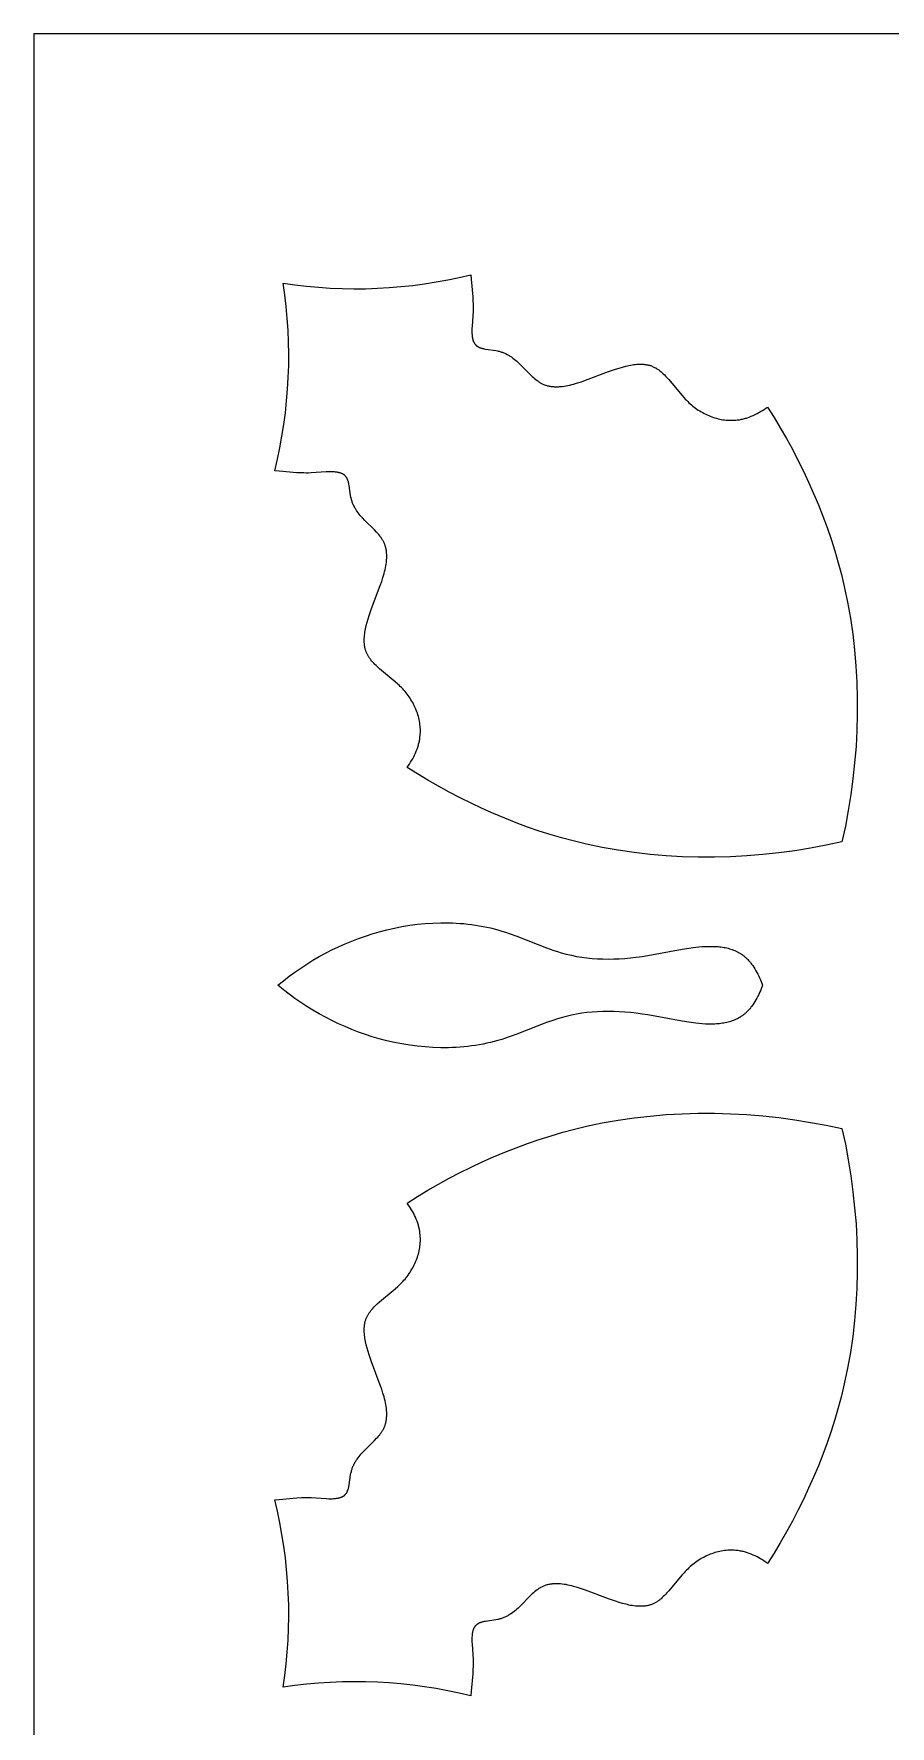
# Model space of a CAD drawing. Extents: x 198 to 1143, y 157 to 1987.
# Drawn here: x 197.6 to 304.2, y 1776.6 to 1987.4 of the extents above; entities that cross this region are included whole.
import ezdxf

# ---------------------------------------------------------------- set-up
doc = ezdxf.new("R2010")
doc.units = 0
doc.layers.get('0').update_dxf_attribs({"linetype": 'CONTINUOUS'})

msp = doc.modelspace()

# ---------------------------------------------------------------- linework, layer by layer
for points in [[(197.57, 156.9), (1142.56, 156.9), (1142.56, 1987.4), (197.57, 1987.4)], [(288.35, 1868.89), (288.17, 1868.43), (288.07, 1868.2), (287.97, 1867.97), (287.86, 1867.74), (287.75, 1867.52), (287.63, 1867.29), (287.51, 1867.07), (287.38, 1866.86), (287.25, 1866.65), (287.11, 1866.45), (286.97, 1866.25), (286.89, 1866.15), (286.82, 1866.06), (286.74, 1865.97), (286.67, 1865.87), (286.59, 1865.79), (286.51, 1865.7), (286.43, 1865.62), (286.34, 1865.54), (286.28, 1865.47), (286.21, 1865.41), (286.14, 1865.36), (286.08, 1865.3), (286.01, 1865.24), (285.94, 1865.19), (285.87, 1865.13), (285.8, 1865.08), (285.72, 1865.03), (285.65, 1864.98), (285.58, 1864.94), (285.5, 1864.89), (285.43, 1864.85), (285.35, 1864.8), (285.2, 1864.72), (285.04, 1864.65), (284.88, 1864.57), (284.72, 1864.51), (284.56, 1864.45), (284.39, 1864.39), (284.22, 1864.34), (284.05, 1864.29), (283.87, 1864.25), (283.7, 1864.21), (283.52, 1864.18), (283.34, 1864.15), (283.16, 1864.12), (282.97, 1864.1), (282.79, 1864.08), (282.6, 1864.07), (282.41, 1864.06), (282.22, 1864.05), (282.02, 1864.04), (281.63, 1864.05), (281.23, 1864.06), (280.83, 1864.08), (280.42, 1864.12), (280.01, 1864.16), (279.17, 1864.27), (278.32, 1864.4), (274.06, 1865.19), (273.33, 1865.3), (272.6, 1865.4), (271.89, 1865.48), (271.19, 1865.54), (270.49, 1865.59), (269.8, 1865.62), (269.12, 1865.63), (268.45, 1865.62), (267.78, 1865.59), (267.12, 1865.55), (266.47, 1865.48), (265.81, 1865.4), (265.17, 1865.29), (264.53, 1865.16), (263.89, 1865.01), (263.25, 1864.84), (262.79, 1864.7), (262.33, 1864.55), (261.41, 1864.23), (257.72, 1862.78), (256.79, 1862.45), (256.32, 1862.29), (255.85, 1862.14), (255.38, 1862), (254.92, 1861.88), (254.46, 1861.76), (253.99, 1861.66), (253.52, 1861.56), (253.05, 1861.48), (252.57, 1861.4), (252.1, 1861.33), (251.62, 1861.27), (251.14, 1861.22), (250.66, 1861.18), (250.18, 1861.15), (249.7, 1861.12), (249.22, 1861.11), (248.73, 1861.1), (248.25, 1861.11), (247.28, 1861.14), (246.32, 1861.2), (245.35, 1861.29), (244.39, 1861.42), (243.43, 1861.58), (242.48, 1861.76), (241.53, 1861.98), (240.6, 1862.23), (239.73, 1862.48), (238.87, 1862.76), (238.01, 1863.06), (237.17, 1863.38), (236.34, 1863.73), (235.52, 1864.1), (234.7, 1864.49), (233.9, 1864.9), (233.12, 1865.33), (232.34, 1865.78), (231.57, 1866.25), (230.82, 1866.74), (230.09, 1867.25), (229.36, 1867.78), (228.66, 1868.33), (227.96, 1868.89), (228.66, 1869.45), (229.36, 1870), (230.09, 1870.52), (230.82, 1871.03), (231.57, 1871.52), (232.34, 1872), (233.12, 1872.45), (233.9, 1872.88), (234.7, 1873.29), (235.52, 1873.68), (236.34, 1874.05), (237.17, 1874.4), (238.01, 1874.72), (238.87, 1875.02), (239.73, 1875.3), (240.6, 1875.55), (241.53, 1875.8), (242.48, 1876.01), (243.43, 1876.2), (244.39, 1876.36), (245.35, 1876.48), (246.32, 1876.58), (247.28, 1876.64), (248.25, 1876.67), (248.73, 1876.67), (249.22, 1876.67), (249.7, 1876.65), (250.18, 1876.63), (250.66, 1876.6), (251.14, 1876.56), (251.62, 1876.51), (252.1, 1876.45), (252.57, 1876.38), (253.05, 1876.3), (253.52, 1876.22), (253.99, 1876.12), (254.46, 1876.02), (254.92, 1875.9), (255.38, 1875.78), (255.85, 1875.64), (256.32, 1875.49), (256.79, 1875.33), (257.72, 1874.99), (261.41, 1873.55), (262.33, 1873.23), (262.79, 1873.08), (263.25, 1872.94), (263.89, 1872.77), (264.53, 1872.62), (265.17, 1872.49), (265.81, 1872.38), (266.47, 1872.3), (267.12, 1872.23), (267.78, 1872.18), (268.45, 1872.16), (269.12, 1872.15), (269.8, 1872.16), (270.49, 1872.19), (271.19, 1872.24), (271.89, 1872.3), (272.6, 1872.38), (273.33, 1872.48), (274.06, 1872.59), (278.32, 1873.37), (279.17, 1873.51), (280.01, 1873.62), (280.42, 1873.66), (280.83, 1873.7), (281.23, 1873.72), (281.63, 1873.73), (282.02, 1873.73), (282.22, 1873.73), (282.41, 1873.72), (282.6, 1873.71), (282.79, 1873.7), (282.97, 1873.68), (283.16, 1873.66), (283.34, 1873.63), (283.52, 1873.6), (283.7, 1873.57), (283.87, 1873.53), (284.05, 1873.49), (284.22, 1873.44), (284.39, 1873.39), (284.56, 1873.33), (284.72, 1873.27), (284.88, 1873.2), (285.04, 1873.13), (285.2, 1873.06), (285.35, 1872.97), (285.43, 1872.93), (285.5, 1872.89), (285.58, 1872.84), (285.65, 1872.79), (285.72, 1872.75), (285.8, 1872.7), (285.87, 1872.64), (285.94, 1872.59), (286.01, 1872.54), (286.08, 1872.48), (286.14, 1872.42), (286.21, 1872.36), (286.28, 1872.3), (286.34, 1872.24), (286.43, 1872.16), (286.51, 1872.08), (286.59, 1871.99), (286.67, 1871.9), (286.74, 1871.81), (286.82, 1871.72), (286.89, 1871.63), (286.97, 1871.53), (287.11, 1871.33), (287.25, 1871.13), (287.38, 1870.92), (287.51, 1870.7), (287.63, 1870.48), (287.75, 1870.26), (287.86, 1870.04), (287.97, 1869.81), (288.07, 1869.58), (288.17, 1869.35)]]:
    msp.add_lwpolyline(points, close=True)
for points in [[(228.63, 1956.35, 0.099967), (252, 1957.4), (252.04, 1956.84), (252.24, 1954.64), (252.27, 1954.07), (252.28, 1953.78), (252.29, 1953.48), (252.29, 1953.17), (252.28, 1952.86), (252.15, 1950.98), (252.13, 1950.68), (252.13, 1950.38), (252.13, 1950.23), (252.14, 1950.09), (252.15, 1949.95), (252.16, 1949.82), (252.18, 1949.69), (252.19, 1949.62), (252.2, 1949.56), (252.21, 1949.49), (252.22, 1949.43), (252.24, 1949.37), (252.25, 1949.31), (252.27, 1949.26), (252.29, 1949.2), (252.31, 1949.14), (252.33, 1949.09), (252.35, 1949.04), (252.38, 1948.99), (252.39, 1948.96), (252.4, 1948.94), (252.41, 1948.91), (252.43, 1948.89), (252.44, 1948.86), (252.46, 1948.84), (252.47, 1948.82), (252.49, 1948.8), (252.5, 1948.77), (252.52, 1948.75), (252.54, 1948.73), (252.55, 1948.71), (252.57, 1948.69), (252.59, 1948.67), (252.61, 1948.65), (252.63, 1948.63), (252.65, 1948.61), (252.67, 1948.59), (252.69, 1948.57), (252.71, 1948.56), (252.74, 1948.53), (252.77, 1948.51), (252.8, 1948.49), (252.83, 1948.46), (252.87, 1948.44), (252.9, 1948.42), (252.94, 1948.4), (252.98, 1948.38), (253.01, 1948.37), (253.05, 1948.35), (253.09, 1948.33), (253.13, 1948.32), (253.17, 1948.3), (253.21, 1948.29), (253.3, 1948.26), (253.38, 1948.23), (253.47, 1948.21), (253.57, 1948.19), (253.66, 1948.17), (253.85, 1948.13), (255.1, 1947.94), (255.31, 1947.9), (255.41, 1947.88), (255.52, 1947.86), (255.62, 1947.83), (255.72, 1947.8), (255.82, 1947.77), (255.93, 1947.74), (256.03, 1947.7), (256.13, 1947.66), (256.23, 1947.62), (256.32, 1947.57), (256.42, 1947.53), (256.51, 1947.48), (256.61, 1947.43), (256.7, 1947.37), (256.79, 1947.32), (256.88, 1947.26), (256.97, 1947.21), (257.05, 1947.15), (257.23, 1947.02), (257.4, 1946.89), (257.56, 1946.76), (257.72, 1946.62), (257.88, 1946.48), (258.19, 1946.19), (259.37, 1944.99), (259.66, 1944.71), (259.81, 1944.58), (259.95, 1944.45), (260.1, 1944.33), (260.25, 1944.21), (260.33, 1944.16), (260.41, 1944.1), (260.49, 1944.05), (260.56, 1944), (260.64, 1943.95), (260.72, 1943.91), (260.8, 1943.86), (260.88, 1943.82), (260.98, 1943.78), (261.07, 1943.74), (261.17, 1943.7), (261.27, 1943.66), (261.36, 1943.63), (261.46, 1943.6), (261.56, 1943.57), (261.66, 1943.55), (261.77, 1943.53), (261.87, 1943.51), (261.97, 1943.49), (262.08, 1943.48), (262.18, 1943.46), (262.29, 1943.46), (262.4, 1943.45), (262.5, 1943.44), (262.61, 1943.44), (262.72, 1943.44), (262.83, 1943.45), (262.94, 1943.45), (263.05, 1943.46), (263.17, 1943.47), (263.39, 1943.49), (263.62, 1943.52), (263.86, 1943.56), (264.09, 1943.6), (264.33, 1943.66), (264.57, 1943.71), (264.81, 1943.78), (265.29, 1943.92), (265.78, 1944.07), (266.28, 1944.25), (269.17, 1945.33), (270.03, 1945.63), (270.46, 1945.77), (270.88, 1945.89), (271.29, 1946), (271.5, 1946.05), (271.7, 1946.09), (271.9, 1946.13), (272.1, 1946.17), (272.3, 1946.2), (272.5, 1946.22), (272.69, 1946.24), (272.88, 1946.25), (273.07, 1946.26), (273.17, 1946.26), (273.26, 1946.25), (273.35, 1946.25), (273.44, 1946.25), (273.54, 1946.24), (273.63, 1946.23), (273.72, 1946.22), (273.8, 1946.21), (273.89, 1946.19), (273.98, 1946.18), (274.07, 1946.16), (274.15, 1946.14), (274.24, 1946.12), (274.32, 1946.09), (274.41, 1946.07), (274.49, 1946.04), (274.57, 1946.01), (274.65, 1945.97), (274.73, 1945.94), (274.81, 1945.9), (274.89, 1945.86), (274.97, 1945.82), (275.04, 1945.78), (275.12, 1945.73), (275.19, 1945.69), (275.27, 1945.64), (275.34, 1945.59), (275.42, 1945.53), (275.49, 1945.48), (275.56, 1945.42), (275.7, 1945.31), (275.85, 1945.18), (275.98, 1945.05), (276.12, 1944.92), (276.26, 1944.78), (276.39, 1944.64), (276.66, 1944.34), (278.28, 1942.39), (278.57, 1942.07), (278.71, 1941.91), (278.86, 1941.76), (279.02, 1941.6), (279.17, 1941.46), (279.33, 1941.31), (279.49, 1941.17), (279.66, 1941.04), (279.82, 1940.91), (279.99, 1940.78), (280.17, 1940.66), (280.34, 1940.54), (280.52, 1940.43), (280.7, 1940.32), (280.88, 1940.22), (281.07, 1940.12), (281.26, 1940.02), (281.44, 1939.94), (281.63, 1939.85), (281.82, 1939.77), (282.02, 1939.7), (282.21, 1939.63), (282.41, 1939.57), (282.6, 1939.51), (282.8, 1939.46), (283, 1939.41), (283.2, 1939.37), (283.4, 1939.34), (283.6, 1939.31), (283.8, 1939.29), (284, 1939.27), (284.2, 1939.26), (284.4, 1939.26), (284.6, 1939.26), (284.8, 1939.27), (285, 1939.28), (285.19, 1939.31), (285.32, 1939.32), (285.45, 1939.34), (285.58, 1939.36), (285.7, 1939.39), (285.83, 1939.42), (285.95, 1939.45), (286.08, 1939.48), (286.2, 1939.51), (286.33, 1939.55), (286.45, 1939.59), (286.69, 1939.67), (286.94, 1939.77), (287.18, 1939.87), (287.41, 1939.98), (287.65, 1940.09), (287.88, 1940.22), (288.1, 1940.35), (288.32, 1940.48), (288.54, 1940.62), (288.75, 1940.77), (288.96, 1940.92), (289.77, 1939.63), (290.55, 1938.33), (291.31, 1937), (292.05, 1935.67), (292.75, 1934.31), (293.43, 1932.94), (294.08, 1931.56), (294.7, 1930.16), (295.29, 1928.75), (295.85, 1927.33), (296.38, 1925.9), (296.88, 1924.45), (297.34, 1922.99), (297.77, 1921.52), (298.16, 1920.05), (298.52, 1918.56), (298.93, 1916.6), (299.28, 1914.63), (299.57, 1912.64), (299.8, 1910.65), (299.97, 1908.65), (300.09, 1906.65), (300.14, 1904.64), (300.14, 1902.63), (300.09, 1900.62), (299.98, 1898.61), (299.81, 1896.61), (299.6, 1894.62), (299.33, 1892.63), (299.01, 1890.66), (298.65, 1888.7), (298.23, 1886.75), (296.28, 1886.33), (294.32, 1885.97), (292.35, 1885.65), (290.36, 1885.38), (288.37, 1885.17), (286.37, 1885), (284.36, 1884.89), (282.35, 1884.84), (280.34, 1884.84), (278.33, 1884.89), (276.33, 1885.01), (274.33, 1885.18), (272.34, 1885.41), (270.35, 1885.7), (268.38, 1886.05), (266.42, 1886.46), (264.93, 1886.82), (263.46, 1887.21), (261.99, 1887.64), (260.53, 1888.1), (259.08, 1888.6), (257.65, 1889.12), (256.23, 1889.69), (254.82, 1890.28), (253.42, 1890.9), (252.04, 1891.55), (250.67, 1892.23), (249.31, 1892.93), (247.98, 1893.67), (246.65, 1894.43), (245.35, 1895.21), (244.06, 1896.02), (244.21, 1896.23), (244.36, 1896.44), (244.5, 1896.66), (244.63, 1896.88), (244.76, 1897.1), (244.89, 1897.33), (245, 1897.57), (245.11, 1897.8), (245.21, 1898.04), (245.3, 1898.28), (245.39, 1898.53), (245.43, 1898.65), (245.47, 1898.78), (245.5, 1898.9), (245.53, 1899.03), (245.56, 1899.15), (245.59, 1899.28), (245.61, 1899.4), (245.64, 1899.53), (245.66, 1899.66), (245.67, 1899.78), (245.7, 1899.98), (245.71, 1900.18), (245.72, 1900.38), (245.72, 1900.58), (245.72, 1900.78), (245.71, 1900.98), (245.69, 1901.18), (245.67, 1901.38), (245.64, 1901.58), (245.6, 1901.78), (245.56, 1901.98), (245.52, 1902.18), (245.47, 1902.38), (245.41, 1902.57), (245.35, 1902.77), (245.28, 1902.96), (245.21, 1903.15), (245.13, 1903.35), (245.04, 1903.54), (244.96, 1903.72), (244.86, 1903.91), (244.76, 1904.09), (244.66, 1904.28), (244.55, 1904.46), (244.44, 1904.64), (244.32, 1904.81), (244.2, 1904.98), (244.07, 1905.15), (243.94, 1905.32), (243.81, 1905.49), (243.67, 1905.65), (243.52, 1905.81), (243.37, 1905.96), (243.22, 1906.12), (243.07, 1906.27), (242.91, 1906.41), (242.59, 1906.7), (240.64, 1908.32), (240.34, 1908.59), (240.2, 1908.72), (240.06, 1908.86), (239.93, 1908.99), (239.8, 1909.13), (239.67, 1909.27), (239.56, 1909.42), (239.5, 1909.49), (239.45, 1909.56), (239.39, 1909.64), (239.34, 1909.71), (239.29, 1909.78), (239.25, 1909.86), (239.2, 1909.94), (239.16, 1910.01), (239.12, 1910.09), (239.08, 1910.17), (239.04, 1910.25), (239, 1910.33), (238.97, 1910.41), (238.94, 1910.49), (238.91, 1910.57), (238.89, 1910.66), (238.86, 1910.74), (238.84, 1910.83), (238.82, 1910.91), (238.8, 1911), (238.78, 1911.09), (238.77, 1911.17), (238.76, 1911.26), (238.75, 1911.35), (238.74, 1911.44), (238.73, 1911.53), (238.73, 1911.63), (238.72, 1911.72), (238.72, 1911.81), (238.72, 1911.91), (238.73, 1912.1), (238.74, 1912.29), (238.76, 1912.48), (238.78, 1912.68), (238.81, 1912.88), (238.84, 1913.08), (238.88, 1913.28), (238.93, 1913.48), (238.98, 1913.69), (239.09, 1914.1), (239.21, 1914.52), (239.35, 1914.95), (239.65, 1915.81), (240.73, 1918.7), (240.91, 1919.19), (241.06, 1919.69), (241.2, 1920.17), (241.27, 1920.41), (241.32, 1920.65), (241.37, 1920.89), (241.42, 1921.12), (241.46, 1921.36), (241.49, 1921.58), (241.51, 1921.81), (241.52, 1921.92), (241.53, 1922.04), (241.53, 1922.15), (241.54, 1922.26), (241.54, 1922.37), (241.53, 1922.48), (241.53, 1922.58), (241.52, 1922.69), (241.51, 1922.8), (241.5, 1922.9), (241.49, 1923.01), (241.47, 1923.11), (241.45, 1923.21), (241.43, 1923.32), (241.41, 1923.42), (241.38, 1923.52), (241.35, 1923.62), (241.32, 1923.71), (241.28, 1923.81), (241.24, 1923.91), (241.2, 1924), (241.16, 1924.1), (241.11, 1924.18), (241.07, 1924.26), (241.02, 1924.34), (240.98, 1924.42), (240.93, 1924.49), (240.87, 1924.57), (240.82, 1924.65), (240.77, 1924.72), (240.65, 1924.88), (240.53, 1925.02), (240.4, 1925.17), (240.26, 1925.32), (239.99, 1925.61), (238.79, 1926.79), (238.5, 1927.1), (238.36, 1927.26), (238.22, 1927.42), (238.08, 1927.58), (237.96, 1927.75), (237.83, 1927.92), (237.77, 1928.01), (237.71, 1928.1), (237.66, 1928.19), (237.6, 1928.28), (237.55, 1928.37), (237.5, 1928.47), (237.45, 1928.56), (237.41, 1928.66), (237.36, 1928.75), (237.32, 1928.85), (237.28, 1928.95), (237.24, 1929.05), (237.21, 1929.16), (237.18, 1929.26), (237.15, 1929.36), (237.12, 1929.46), (237.1, 1929.57), (237.07, 1929.67), (237.03, 1929.88), (236.85, 1931.13), (236.81, 1931.32), (236.79, 1931.41), (236.77, 1931.5), (236.75, 1931.59), (236.72, 1931.68), (236.69, 1931.77), (236.68, 1931.81), (236.66, 1931.85), (236.65, 1931.89), (236.63, 1931.93), (236.61, 1931.97), (236.59, 1932), (236.58, 1932.04), (236.56, 1932.08), (236.54, 1932.11), (236.51, 1932.14), (236.49, 1932.18), (236.47, 1932.21), (236.45, 1932.24), (236.42, 1932.27), (236.4, 1932.29), (236.39, 1932.31), (236.37, 1932.33), (236.35, 1932.35), (236.33, 1932.37), (236.31, 1932.39), (236.29, 1932.41), (236.27, 1932.43), (236.25, 1932.44), (236.23, 1932.46), (236.21, 1932.48), (236.18, 1932.49), (236.16, 1932.51), (236.14, 1932.52), (236.11, 1932.54), (236.09, 1932.55), (236.07, 1932.56), (236.04, 1932.58), (236.02, 1932.59), (235.99, 1932.6), (235.94, 1932.63), (235.89, 1932.65), (235.83, 1932.67), (235.78, 1932.69), (235.72, 1932.71), (235.66, 1932.73), (235.61, 1932.74), (235.55, 1932.76), (235.48, 1932.77), (235.42, 1932.78), (235.36, 1932.79), (235.29, 1932.8), (235.16, 1932.82), (235.03, 1932.83), (234.89, 1932.84), (234.74, 1932.85), (234.6, 1932.85), (234.3, 1932.85), (234, 1932.83), (232.12, 1932.7), (231.8, 1932.69), (231.5, 1932.69), (231.2, 1932.7), (230.91, 1932.71), (230.33, 1932.74), (228.14, 1932.94), (227.57, 1932.97, 0.099967)], [(228.63, 1781.43, 0.099967), (227.57, 1804.8), (228.14, 1804.84), (230.33, 1805.04), (230.91, 1805.07), (231.2, 1805.08), (231.5, 1805.09), (231.8, 1805.09), (232.12, 1805.08), (234, 1804.95), (234.3, 1804.93), (234.6, 1804.93), (234.74, 1804.93), (234.89, 1804.94), (235.03, 1804.95), (235.16, 1804.96), (235.29, 1804.98), (235.36, 1804.99), (235.42, 1805), (235.48, 1805.01), (235.55, 1805.02), (235.61, 1805.04), (235.66, 1805.05), (235.72, 1805.07), (235.78, 1805.09), (235.83, 1805.11), (235.89, 1805.13), (235.94, 1805.15), (235.99, 1805.18), (236.02, 1805.19), (236.04, 1805.2), (236.07, 1805.21), (236.09, 1805.23), (236.11, 1805.24), (236.14, 1805.26), (236.16, 1805.27), (236.18, 1805.29), (236.21, 1805.3), (236.23, 1805.32), (236.25, 1805.34), (236.27, 1805.35), (236.29, 1805.37), (236.31, 1805.39), (236.33, 1805.41), (236.35, 1805.43), (236.37, 1805.45), (236.39, 1805.47), (236.4, 1805.49), (236.42, 1805.51), (236.45, 1805.54), (236.47, 1805.57), (236.49, 1805.6), (236.51, 1805.63), (236.54, 1805.67), (236.56, 1805.7), (236.58, 1805.74), (236.59, 1805.78), (236.61, 1805.81), (236.63, 1805.85), (236.65, 1805.89), (236.66, 1805.93), (236.68, 1805.97), (236.69, 1806.01), (236.72, 1806.1), (236.75, 1806.18), (236.77, 1806.27), (236.79, 1806.37), (236.81, 1806.46), (236.85, 1806.65), (237.03, 1807.9), (237.07, 1808.11), (237.1, 1808.21), (237.12, 1808.32), (237.15, 1808.42), (237.18, 1808.52), (237.21, 1808.62), (237.24, 1808.73), (237.28, 1808.83), (237.32, 1808.93), (237.36, 1809.02), (237.41, 1809.12), (237.45, 1809.22), (237.5, 1809.31), (237.55, 1809.41), (237.6, 1809.5), (237.66, 1809.59), (237.71, 1809.68), (237.77, 1809.77), (237.83, 1809.85), (237.96, 1810.03), (238.08, 1810.19), (238.22, 1810.36), (238.36, 1810.52), (238.5, 1810.68), (238.79, 1810.99), (239.99, 1812.17), (240.26, 1812.46), (240.4, 1812.61), (240.53, 1812.75), (240.65, 1812.9), (240.77, 1813.05), (240.82, 1813.13), (240.87, 1813.21), (240.93, 1813.29), (240.98, 1813.36), (241.02, 1813.44), (241.07, 1813.52), (241.11, 1813.6), (241.16, 1813.68), (241.2, 1813.78), (241.24, 1813.87), (241.28, 1813.97), (241.32, 1814.06), (241.35, 1814.16), (241.38, 1814.26), (241.41, 1814.36), (241.43, 1814.46), (241.45, 1814.57), (241.47, 1814.67), (241.49, 1814.77), (241.5, 1814.88), (241.51, 1814.98), (241.52, 1815.09), (241.53, 1815.2), (241.53, 1815.3), (241.54, 1815.41), (241.54, 1815.52), (241.53, 1815.63), (241.53, 1815.74), (241.52, 1815.85), (241.51, 1815.97), (241.49, 1816.19), (241.46, 1816.42), (241.42, 1816.66), (241.37, 1816.89), (241.32, 1817.13), (241.27, 1817.36), (241.2, 1817.61), (241.06, 1818.09), (240.91, 1818.58), (240.73, 1819.08), (239.65, 1821.97), (239.35, 1822.83), (239.21, 1823.26), (239.09, 1823.68), (238.98, 1824.09), (238.93, 1824.3), (238.88, 1824.5), (238.84, 1824.7), (238.81, 1824.9), (238.78, 1825.1), (238.76, 1825.3), (238.74, 1825.49), (238.73, 1825.68), (238.72, 1825.87), (238.72, 1825.97), (238.72, 1826.06), (238.73, 1826.15), (238.73, 1826.24), (238.74, 1826.33), (238.75, 1826.43), (238.76, 1826.52), (238.77, 1826.6), (238.78, 1826.69), (238.8, 1826.78), (238.82, 1826.87), (238.84, 1826.95), (238.86, 1827.04), (238.89, 1827.12), (238.91, 1827.21), (238.94, 1827.29), (238.97, 1827.37), (239, 1827.45), (239.04, 1827.53), (239.08, 1827.61), (239.12, 1827.69), (239.16, 1827.77), (239.2, 1827.84), (239.25, 1827.92), (239.29, 1827.99), (239.34, 1828.07), (239.39, 1828.14), (239.45, 1828.22), (239.5, 1828.29), (239.56, 1828.36), (239.67, 1828.5), (239.8, 1828.64), (239.93, 1828.78), (240.06, 1828.92), (240.2, 1829.06), (240.34, 1829.19), (240.64, 1829.46), (242.59, 1831.08), (242.91, 1831.37), (243.07, 1831.51), (243.22, 1831.66), (243.37, 1831.81), (243.52, 1831.97), (243.67, 1832.13), (243.81, 1832.29), (243.94, 1832.46), (244.07, 1832.62), (244.2, 1832.79), (244.32, 1832.97), (244.44, 1833.14), (244.55, 1833.32), (244.66, 1833.5), (244.76, 1833.68), (244.86, 1833.87), (244.96, 1834.05), (245.04, 1834.24), (245.13, 1834.43), (245.21, 1834.62), (245.28, 1834.82), (245.35, 1835.01), (245.41, 1835.21), (245.47, 1835.4), (245.52, 1835.6), (245.56, 1835.8), (245.6, 1836), (245.64, 1836.2), (245.67, 1836.4), (245.69, 1836.6), (245.71, 1836.8), (245.72, 1837), (245.72, 1837.2), (245.72, 1837.4), (245.71, 1837.6), (245.7, 1837.8), (245.67, 1837.99), (245.66, 1838.12), (245.64, 1838.25), (245.61, 1838.37), (245.59, 1838.5), (245.56, 1838.63), (245.53, 1838.75), (245.5, 1838.88), (245.47, 1839), (245.43, 1839.13), (245.39, 1839.25), (245.3, 1839.49), (245.21, 1839.74), (245.11, 1839.98), (245, 1840.21), (244.89, 1840.45), (244.76, 1840.67), (244.63, 1840.9), (244.5, 1841.12), (244.36, 1841.34), (244.21, 1841.55), (244.06, 1841.76), (245.35, 1842.57), (246.65, 1843.35), (247.98, 1844.11), (249.31, 1844.85), (250.67, 1845.55), (252.04, 1846.23), (253.42, 1846.88), (254.82, 1847.5), (256.23, 1848.09), (257.65, 1848.65), (259.08, 1849.18), (260.53, 1849.68), (261.99, 1850.14), (263.46, 1850.57), (264.93, 1850.96), (266.42, 1851.32), (268.38, 1851.73), (270.35, 1852.08), (272.34, 1852.37), (274.33, 1852.6), (276.33, 1852.77), (278.33, 1852.89), (280.34, 1852.94), (282.35, 1852.94), (284.36, 1852.89), (286.37, 1852.78), (288.37, 1852.61), (290.36, 1852.4), (292.35, 1852.13), (294.32, 1851.81), (296.28, 1851.45), (298.23, 1851.03), (298.65, 1849.08), (299.01, 1847.12), (299.33, 1845.15), (299.6, 1843.16), (299.81, 1841.17), (299.98, 1839.17), (300.09, 1837.16), (300.14, 1835.15), (300.14, 1833.14), (300.09, 1831.13), (299.97, 1829.13), (299.8, 1827.13), (299.57, 1825.14), (299.28, 1823.15), (298.93, 1821.18), (298.52, 1819.22), (298.16, 1817.73), (297.77, 1816.25), (297.34, 1814.79), (296.88, 1813.33), (296.38, 1811.88), (295.85, 1810.45), (295.29, 1809.02), (294.7, 1807.61), (294.08, 1806.22), (293.43, 1804.84), (292.75, 1803.47), (292.05, 1802.11), (291.31, 1800.78), (290.55, 1799.45), (289.77, 1798.15), (288.96, 1796.86), (288.75, 1797.01), (288.54, 1797.16), (288.32, 1797.3), (288.1, 1797.43), (287.88, 1797.56), (287.65, 1797.68), (287.41, 1797.8), (287.18, 1797.91), (286.94, 1798.01), (286.69, 1798.1), (286.45, 1798.19), (286.33, 1798.23), (286.2, 1798.27), (286.08, 1798.3), (285.95, 1798.33), (285.83, 1798.36), (285.7, 1798.39), (285.58, 1798.41), (285.45, 1798.44), (285.32, 1798.46), (285.19, 1798.47), (285, 1798.49), (284.8, 1798.51), (284.6, 1798.52), (284.4, 1798.52), (284.2, 1798.52), (284, 1798.51), (283.8, 1798.49), (283.6, 1798.47), (283.4, 1798.44), (283.2, 1798.4), (283, 1798.36), (282.8, 1798.32), (282.6, 1798.27), (282.41, 1798.21), (282.21, 1798.15), (282.02, 1798.08), (281.82, 1798.01), (281.63, 1797.93), (281.44, 1797.84), (281.26, 1797.75), (281.07, 1797.66), (280.88, 1797.56), (280.7, 1797.46), (280.52, 1797.35), (280.34, 1797.24), (280.17, 1797.12), (279.99, 1797), (279.82, 1796.87), (279.66, 1796.74), (279.49, 1796.6), (279.33, 1796.47), (279.17, 1796.32), (279.02, 1796.17), (278.86, 1796.02), (278.71, 1795.87), (278.57, 1795.71), (278.28, 1795.39), (276.66, 1793.44), (276.39, 1793.14), (276.26, 1793), (276.12, 1792.86), (275.98, 1792.73), (275.85, 1792.6), (275.7, 1792.47), (275.56, 1792.36), (275.49, 1792.3), (275.42, 1792.25), (275.34, 1792.19), (275.27, 1792.14), (275.19, 1792.09), (275.12, 1792.05), (275.04, 1792), (274.97, 1791.96), (274.89, 1791.92), (274.81, 1791.88), (274.73, 1791.84), (274.65, 1791.8), (274.57, 1791.77), (274.49, 1791.74), (274.41, 1791.71), (274.32, 1791.69), (274.24, 1791.66), (274.15, 1791.64), (274.07, 1791.62), (273.98, 1791.6), (273.89, 1791.58), (273.8, 1791.57), (273.72, 1791.56), (273.63, 1791.55), (273.54, 1791.54), (273.44, 1791.53), (273.35, 1791.53), (273.26, 1791.52), (273.17, 1791.52), (273.07, 1791.52), (272.88, 1791.53), (272.69, 1791.54), (272.5, 1791.56), (272.3, 1791.58), (272.1, 1791.61), (271.9, 1791.64), (271.7, 1791.68), (271.5, 1791.73), (271.29, 1791.78), (270.88, 1791.89), (270.46, 1792.01), (270.03, 1792.15), (269.17, 1792.45), (266.28, 1793.53), (265.78, 1793.7), (265.29, 1793.86), (264.81, 1794), (264.57, 1794.07), (264.33, 1794.12), (264.09, 1794.17), (263.86, 1794.22), (263.62, 1794.26), (263.39, 1794.29), (263.17, 1794.31), (263.05, 1794.32), (262.94, 1794.33), (262.83, 1794.33), (262.72, 1794.34), (262.61, 1794.34), (262.5, 1794.33), (262.4, 1794.33), (262.29, 1794.32), (262.18, 1794.31), (262.08, 1794.3), (261.97, 1794.29), (261.87, 1794.27), (261.77, 1794.25), (261.66, 1794.23), (261.56, 1794.21), (261.46, 1794.18), (261.36, 1794.15), (261.27, 1794.12), (261.17, 1794.08), (261.07, 1794.04), (260.98, 1794), (260.88, 1793.96), (260.8, 1793.91), (260.72, 1793.87), (260.64, 1793.82), (260.56, 1793.78), (260.49, 1793.73), (260.41, 1793.67), (260.33, 1793.62), (260.25, 1793.56), (260.1, 1793.45), (259.95, 1793.33), (259.81, 1793.2), (259.66, 1793.06), (259.37, 1792.78), (258.19, 1791.59), (257.88, 1791.3), (257.72, 1791.16), (257.56, 1791.02), (257.4, 1790.88), (257.23, 1790.76), (257.05, 1790.63), (256.97, 1790.57), (256.88, 1790.51), (256.79, 1790.46), (256.7, 1790.4), (256.61, 1790.35), (256.51, 1790.3), (256.42, 1790.25), (256.32, 1790.21), (256.23, 1790.16), (256.13, 1790.12), (256.03, 1790.08), (255.93, 1790.04), (255.82, 1790.01), (255.72, 1789.97), (255.62, 1789.95), (255.52, 1789.92), (255.41, 1789.9), (255.31, 1789.87), (255.1, 1789.83), (253.85, 1789.65), (253.66, 1789.61), (253.57, 1789.59), (253.47, 1789.57), (253.38, 1789.54), (253.3, 1789.52), (253.21, 1789.49), (253.17, 1789.48), (253.13, 1789.46), (253.09, 1789.45), (253.05, 1789.43), (253.01, 1789.41), (252.98, 1789.39), (252.94, 1789.37), (252.9, 1789.36), (252.87, 1789.34), (252.83, 1789.31), (252.8, 1789.29), (252.77, 1789.27), (252.74, 1789.25), (252.71, 1789.22), (252.69, 1789.2), (252.67, 1789.19), (252.65, 1789.17), (252.63, 1789.15), (252.61, 1789.13), (252.59, 1789.11), (252.57, 1789.09), (252.55, 1789.07), (252.54, 1789.05), (252.52, 1789.03), (252.5, 1789.01), (252.49, 1788.98), (252.47, 1788.96), (252.46, 1788.94), (252.44, 1788.91), (252.43, 1788.89), (252.41, 1788.87), (252.4, 1788.84), (252.39, 1788.82), (252.38, 1788.79), (252.35, 1788.74), (252.33, 1788.69), (252.31, 1788.63), (252.29, 1788.58), (252.27, 1788.52), (252.25, 1788.46), (252.24, 1788.41), (252.22, 1788.35), (252.21, 1788.28), (252.2, 1788.22), (252.19, 1788.16), (252.18, 1788.09), (252.16, 1787.96), (252.15, 1787.83), (252.14, 1787.69), (252.13, 1787.54), (252.13, 1787.4), (252.13, 1787.1), (252.15, 1786.79), (252.28, 1784.92), (252.29, 1784.6), (252.29, 1784.3), (252.28, 1784), (252.27, 1783.7), (252.24, 1783.13), (252.04, 1780.94), (252, 1780.37, 0.099967)]]:
    msp.add_lwpolyline(points, format="xyb", close=True)

doc.saveas('drawing.dxf')
